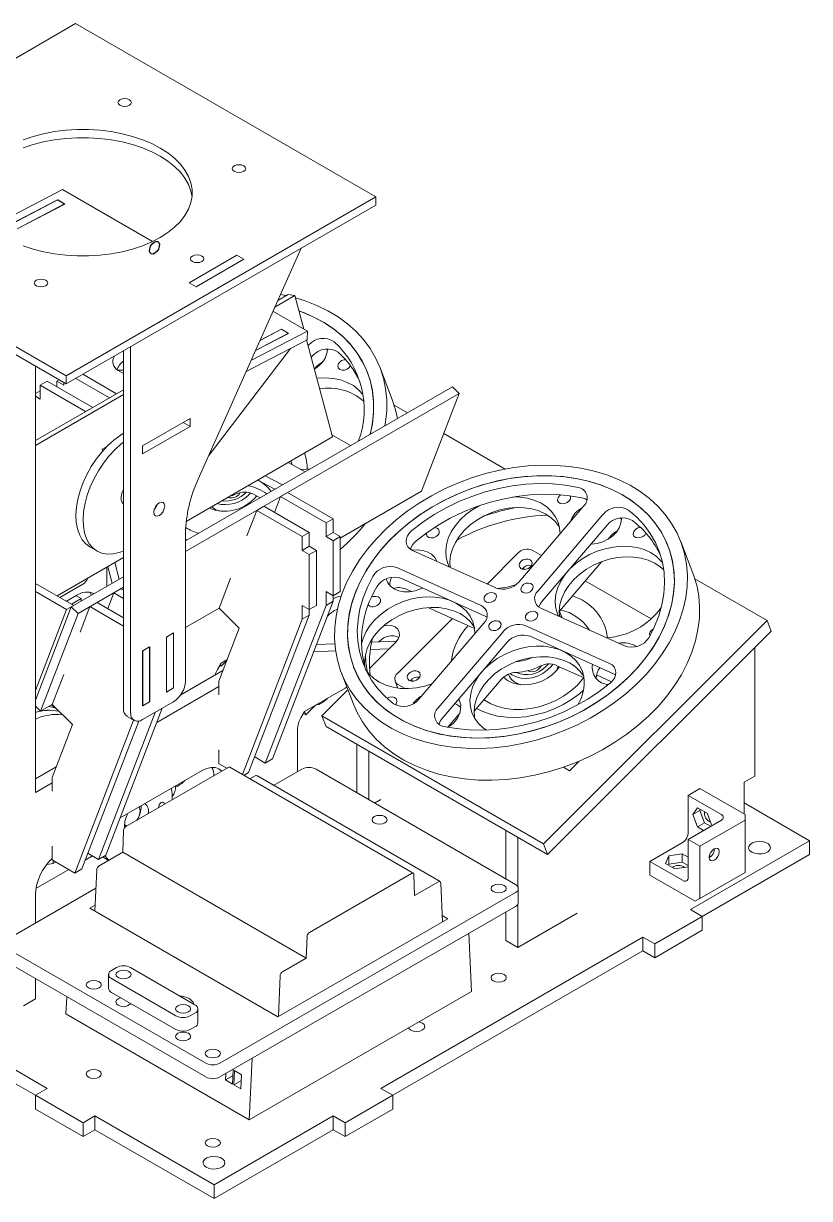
# Model space of a CAD drawing. Header units: millimetres. Extents: x -892 to 1085, y 100 to 1264.
# Drawn here: x 851.3 to 1084.7, y 874.9 to 1223.5 of the extents above; entities that cross this region are included whole.
import ezdxf

# ---------------------------------------------------------------- set-up
doc = ezdxf.new("R2010")
doc.units = ezdxf.units.MM

msp = doc.modelspace()

# ---------------------------------------------------------------- linework, layer by layer
at = {"color": 7, "linetype": 'Continuous', "lineweight": 15}
for p, q in [((866.8, 1223.52), (774.88, 1170.46)), ((955.89, 1172.09), (866.8, 1223.52)), ((841.58, 1163.17), (862.89, 1174.23)), ((889.57, 1158.82), (862.89, 1174.23)), ((863.97, 1119.02), (955.89, 1172.09)), ((955.89, 1172.09), (955.89, 1169.64)), ((774.88, 1170.46), (863.97, 1119.02)), ((774.88, 1168.01), (863.97, 1116.57)), ((861.44, 1171.19), (847.32, 1163.86)), ((861.48, 1171.17), (847.36, 1163.84)), ((849.41, 1162.65), (863.53, 1169.99)), ((849.44, 1162.63), (863.57, 1169.97)), ((863.57, 1169.97), (861.44, 1171.19)), ((863.53, 1169.99), (861.48, 1171.17)), ((863.97, 1116.57), (955.89, 1169.64)), ((900.46, 1146.62), (914.6, 1154.78)), ((900.49, 1146.6), (914.64, 1154.76)), ((933.72, 1156.84), (903.18, 1088.34)), ((914.6, 1154.78), (916.72, 1153.56)), ((914.64, 1154.76), (916.69, 1153.58)), ((916.69, 1153.58), (902.54, 1145.41)), ((902.58, 1145.39), (916.72, 1153.56)), ((900.46, 1146.62), (902.58, 1145.39)), ((902.54, 1145.41), (900.49, 1146.6)), ((925.92, 1139.34), (931.87, 1142.78)), ((926.8, 1141.31), (929.87, 1143.09)), ((927.6, 1143.11), (929.33, 1142.78)), ((929.87, 1143.09), (931.87, 1142.78)), ((931.87, 1142.78), (934.52, 1132.88)), ((935.65, 1132.22), (925.38, 1138.15)), ((935.54, 1129.71), (917.43, 1120.31)), ((935.65, 1132.22), (918.85, 1123.5)), ((920.18, 1126.48), (930.03, 1131.59)), ((920.2, 1126.53), (930, 1131.61)), ((927.95, 1132.8), (921.51, 1129.46)), ((927.91, 1132.82), (921.53, 1129.51)), ((930.03, 1131.59), (927.91, 1132.82)), ((930, 1131.61), (927.95, 1132.8)), ((935.38, 1129.63), (943.08, 1100.88)), ((935.54, 1129.71), (935.65, 1132.22)), ((881.01, 1020.26), (881.01, 1126.41)), ((883.13, 1019.03), (883.13, 1127.63)), ((930.56, 1127.13), (906.31, 1095.37)), ((936.02, 1128.17), (935.83, 1127.97)), ((937.23, 1125.03), (936.75, 1124.53)), ((854.85, 995.35), (854.85, 1121.84)), ((863.97, 1119.02), (863.97, 1116.57)), ((868.98, 1119.46), (878.96, 1113.7)), ((879.44, 1120.53), (881.01, 1119.68)), ((937.67, 1121.1), (938.44, 1121.9)), ((960.81, 1111.97), (957.18, 1121.38)), ((858.38, 1117.41), (856.26, 1116.19)), ((856.26, 1112.11), (856.26, 1116.19)), ((856.26, 1116.19), (869.77, 1108.39)), ((858.38, 1117.41), (871.89, 1109.62)), ((861.86, 1117.79), (861.21, 1117.41)), ((861.21, 1115.78), (861.21, 1117.41)), ((861.21, 1117.41), (863.33, 1116.19)), ((863.33, 1116.19), (863.33, 1116.94)), ((866.86, 1118.24), (876.84, 1112.48)), ((899.4, 1070.02), (978.65, 1115.77)), ((978.65, 1115.77), (980.64, 1113.78)), ((854.85, 1099.78), (881.01, 1114.88)), ((856.26, 1114.56), (854.85, 1113.74)), ((854.85, 1098.32), (881.01, 1113.42)), ((854.85, 1112.92), (856.26, 1112.11)), ((878.96, 1113.7), (876.84, 1112.48)), ((899.4, 1066.88), (980.64, 1113.78)), ((980.64, 1113.78), (969.5, 1084.79)), ((871.89, 1109.62), (869.77, 1108.39)), ((965.3, 1108.06), (961.38, 1110.33)), ((900.81, 1106.36), (886.67, 1098.2)), ((898.76, 1105.18), (900.81, 1103.99)), ((900.81, 1103.99), (900.81, 1106.36)), ((880.02, 1101.3), (881.01, 1101.95)), ((886.67, 1095.83), (900.81, 1103.99)), ((994.29, 1091.33), (976.06, 1101.85)), ((886.67, 1098.2), (886.67, 1095.83)), ((943.08, 1100.88), (899.61, 1075.79)), ((948.44, 1098.33), (942.9, 1101.53)), ((876.02, 1097.98), (874.66, 1097.2)), ((874.8, 1096.67), (874.66, 1097.2)), ((874.7, 1097.22), (876.02, 1097.98)), ((874.84, 1096.71), (874.7, 1097.22)), ((929.9, 1093.28), (934.96, 1090.55)), ((931.11, 1092.63), (930.72, 1093.75)), ((925.94, 1085.34), (920.89, 1088.07)), ((928.17, 1086.63), (923.11, 1089.36)), ((915.21, 1083.69), (915.68, 1084.34)), ((918.18, 1083.68), (918.72, 1084.27)), ((927.61, 1083.17), (929.73, 1084.39)), ((943.24, 1076.59), (929.73, 1084.39)), ((969.5, 1084.79), (945.36, 1070.86)), ((890.88, 1080.49), (891, 1080.84)), ((919.39, 1083.98), (921.56, 1082.81)), ((919.78, 1082.51), (920.55, 1083.35)), ((920.18, 1082.92), (920.45, 1083.41)), ((925.81, 1078.49), (927.61, 1083.17)), ((941.12, 1075.37), (927.61, 1083.17)), ((917.64, 1071.55), (920.54, 1079.08)), ((920.54, 1079.08), (922.66, 1080.31)), ((934.05, 1071.29), (920.54, 1079.08)), ((936.17, 1072.51), (922.66, 1080.31)), ((998.37, 1057.81), (1017.66, 1080.41)), ((1023.35, 1077.85), (1004.06, 1055.25)), ((941.12, 1075.37), (943.24, 1076.59)), ((941.12, 1071.29), (941.12, 1075.37)), ((943.24, 1072.51), (943.24, 1076.59)), ((1024.56, 1074.71), (1005.27, 1052.11)), ((1028.43, 1076.8), (1028.83, 1076.42)), ((899.4, 1072.2), (899.4, 1028.42)), ((899.4, 1070.5), (899.92, 1070.32)), ((934.05, 1071.29), (936.17, 1072.51)), ((934.05, 1067.21), (934.05, 1071.29)), ((936.17, 1068.43), (936.17, 1072.51)), ((941.12, 1071.29), (943.24, 1072.51)), ((943.24, 1070.06), (941.12, 1071.29)), ((945.36, 1071.29), (943.24, 1072.51)), ((943.24, 1070.06), (945.36, 1071.29)), ((945.36, 1054.96), (945.36, 1071.29)), ((1024.86, 1070.52), (1025.77, 1071.58)), ((871.01, 1068.26), (873.13, 1067.04)), ((934.05, 1067.21), (936.17, 1068.43)), ((936.17, 1065.98), (934.05, 1067.21)), ((938.29, 1067.21), (936.17, 1068.43)), ((936.17, 1065.98), (938.29, 1067.21)), ((938.29, 1050.87), (938.29, 1067.21)), ((943.24, 1053.73), (943.24, 1070.06)), ((966.77, 1067.21), (991.56, 1056.05)), ((1005.06, 1065.65), (1002.31, 1067.24)), ((1050.04, 1060.45), (1046.41, 1069.87)), ((881.01, 1065.05), (861.33, 1053.69)), ((878.44, 1063.57), (879.75, 1058.67)), ((936.17, 1049.65), (936.17, 1065.98)), ((998.19, 1066.47), (988.93, 1057.23)), ((1010.43, 1049.18), (1022.96, 1063.86)), ((876.02, 1062.17), (876.02, 1056.52)), ((876.32, 1062.34), (877.62, 1057.45)), ((987.14, 1050.86), (962.35, 1062.03)), ((1000.37, 1061.57), (1000.37, 1061.58)), ((854.85, 1057.43), (866.22, 1050.87)), ((868.94, 1057.17), (862.12, 1053.23)), ((865.51, 1050.46), (881.01, 1059.4)), ((867.51, 1048.47), (881.01, 1056.27)), ((909.36, 1050.07), (912.8, 1059)), ((988.35, 1047.73), (963.56, 1058.89)), ((1037.63, 1046.85), (1018.07, 1058.13)), ((1072.11, 1046.4), (1050.62, 1058.81)), ((854.85, 1054.98), (864.1, 1049.64)), ((864.07, 1052.11), (867.18, 1053.91)), ((868.44, 1052.89), (865.57, 1051.24)), ((866.93, 1053.76), (868.44, 1052.89)), ((868.44, 1052.15), (868.44, 1052.89)), ((871, 1054.82), (871.55, 1053.94)), ((876.31, 1049.92), (878.11, 1054.59)), ((878.11, 1054.59), (880.23, 1055.82)), ((881.01, 1052.92), (878.11, 1054.59)), ((881.01, 1055.37), (880.23, 1055.82)), ((941.12, 1054.96), (943.24, 1053.73)), ((941.12, 1050.87), (941.12, 1054.96)), ((943.24, 1053.73), (945.36, 1054.96)), ((943.24, 1052.1), (943.24, 1053.73)), ((966.48, 1054.98), (964.76, 1055.76)), ((854.85, 1022.78), (865.51, 1050.46)), ((864.1, 1049.64), (854.85, 1025.63)), ((866.22, 1050.87), (864.1, 1049.64)), ((865.51, 1050.46), (867.51, 1048.47)), ((868.14, 1042.98), (871.04, 1050.51)), ((871.04, 1050.51), (873.16, 1051.73)), ((881.01, 1044.75), (871.04, 1050.51)), ((881.01, 1047.2), (873.16, 1051.73)), ((909.36, 1050.07), (899.4, 1044.32)), ((909.36, 1050.07), (915.34, 1044.11)), ((923.1, 1004.12), (941.12, 1050.87)), ((925.22, 1005.34), (943.24, 1052.1)), ((934.05, 1050.87), (936.17, 1049.65)), ((934.05, 1046.79), (934.05, 1050.87)), ((936.17, 1049.65), (938.29, 1050.87)), ((936.17, 1048.02), (936.17, 1049.65)), ((941.12, 1050.87), (943.24, 1052.1)), ((985.23, 1044.02), (971.39, 1050.25)), ((1004.91, 1050.04), (1029.7, 1038.88)), ((856.33, 1019.46), (867.51, 1048.47)), ((916.29, 1000.71), (934.05, 1046.79)), ((918.15, 1001.26), (936.17, 1048.02)), ((934.05, 1046.79), (936.17, 1048.02)), ((941.52, 1047.64), (941.87, 1047.99)), ((978.65, 1046.98), (962.31, 1030.68)), ((988.92, 1047.41), (988.35, 1047.73)), ((1005.67, 980.12), (1072.11, 1046.4)), ((1011.21, 1047.2), (1010.57, 1048.85)), ((1073.32, 1043.26), (1072.11, 1046.4)), ((893.74, 1041.49), (895.86, 1042.71)), ((893.78, 1041.51), (895.83, 1042.69)), ((895.83, 1042.69), (895.83, 1026.36)), ((895.86, 1026.38), (895.86, 1042.71)), ((915.34, 1044.11), (909.3, 1028.42)), ((968.7, 1023.06), (987.99, 1045.65)), ((993.68, 1043.09), (974.39, 1020.5)), ((1025.28, 1033.69), (1000.49, 1044.86)), ((1073.32, 1043.26), (1006.88, 976.98)), ((893.74, 1025.16), (893.74, 1041.49)), ((893.78, 1025.18), (893.78, 1041.51)), ((938.31, 1039.32), (943.72, 1039.53)), ((954.06, 1032.2), (961.83, 1039.95)), ((954.67, 1039.96), (962.1, 1040.25)), ((956.79, 1040.04), (957.03, 1040.29)), ((994.89, 1039.95), (975.6, 1017.36)), ((1026.49, 1030.56), (1001.69, 1041.72)), ((886.67, 1037.41), (888.79, 1038.63)), ((886.67, 1021.08), (886.67, 1037.41)), ((886.7, 1037.43), (888.75, 1038.61)), ((886.7, 1021.1), (886.7, 1037.43)), ((888.75, 1038.61), (888.75, 1022.28)), ((888.79, 1022.3), (888.79, 1038.63)), ((937.46, 1037.11), (943.97, 1037.36)), ((954.29, 1037.76), (959.86, 1037.98)), ((1068.4, 1000.24), (1068.4, 1038.35)), ((908.92, 1031.84), (910, 1033.72)), ((910, 1032.9), (909.65, 1033.11)), ((910, 1032.9), (909.81, 1033.39)), ((911.72, 1034.71), (910, 1033.72)), ((910, 1032.9), (911.66, 1034.56)), ((1006.43, 1032.73), (1007.08, 1033.49)), ((1009.47, 1033.1), (1017.72, 1029.39)), ((859.86, 1021.5), (863.3, 1030.42)), ((897.98, 1024.33), (910.51, 1031.57)), ((909.3, 1028.42), (909.3, 1024.33)), ((945.64, 1031.04), (949.26, 1021.62)), ((961.63, 1028.37), (962.36, 1026.49)), ((967.14, 1028.43), (967.14, 1028.43)), ((985.07, 1019.47), (993.08, 1028.85)), ((995.26, 1030.45), (995.3, 1030.35)), ((1021.44, 1030.24), (1025.9, 1028.23)), ((1027.06, 1030.24), (1026.49, 1030.56)), ((890.91, 1016.17), (909.3, 1026.78)), ((893.74, 1025.16), (895.86, 1026.38)), ((895.83, 1026.36), (893.78, 1025.18)), ((946.77, 1026.37), (934.75, 1019.43)), ((939.91, 1018.08), (947.65, 1025.81)), ((946.77, 1026.37), (947.32, 1026.66)), ((962.36, 1026.49), (962.42, 1026.36)), ((962.44, 1027.46), (964.63, 1026.2)), ((972.56, 1027.57), (970.45, 1026.92)), ((859.86, 1021.5), (856.33, 1019.46)), ((859.86, 1021.5), (865.85, 1015.53)), ((895.86, 1022.3), (886.67, 1016.99)), ((886.67, 1021.08), (888.79, 1022.3)), ((888.75, 1022.28), (886.7, 1021.1)), ((854.85, 1020.94), (856.33, 1019.46)), ((860.45, 1020.83), (859.57, 1021.33)), ((860.67, 1020.7), (860.45, 1020.83)), ((873.6, 975.54), (890.41, 1019.15)), ((875.72, 976.77), (892.53, 1020.37)), ((882.05, 1017.97), (884.17, 1016.75)), ((933.67, 1017.55), (934.75, 1019.43)), ((934.4, 1018.82), (935.11, 1018.41)), ((935.11, 1018.41), (934.73, 1019.39)), ((935.11, 1018.41), (938.02, 1021.32)), ((939.91, 1018.08), (1005.67, 980.12)), ((941.12, 1014.94), (939.91, 1018.08)), ((977.26, 1014.76), (980.9, 1019.02)), ((865.85, 1015.53), (859.8, 999.84)), ((866.53, 971.46), (884.01, 1016.83)), ((868.65, 972.68), (885.56, 1016.56)), ((1006.88, 976.98), (941.12, 1014.94)), ((932.63, 1001.53), (932.63, 1014.07)), ((909.3, 1008), (909.3, 1003.92)), ((950.31, 995.26), (950.31, 1009.63)), ((953.84, 993.22), (953.84, 1007.59)), ((919.95, 1005.93), (923.1, 1004.12)), ((923.1, 1004.12), (925.22, 1005.34)), ((1016.16, 1004.62), (1013.37, 1001.83)), ((854.85, 999.43), (861.01, 1002.99)), ((904.35, 1001.88), (879.98, 987.81)), ((881.74, 985.3), (912.06, 1002.81)), ((909.3, 1003.92), (911.64, 1002.57)), ((967.01, 971.42), (912.56, 1002.86)), ((916.74, 1000.44), (918.15, 1001.26)), ((933.92, 1002.28), (925.58, 997.47)), ((997.33, 968.12), (938.16, 1002.28)), ((1013.37, 1001.83), (1011.58, 1002.86)), ((854.85, 995.35), (859.8, 998.21)), ((859.8, 999.84), (859.8, 995.76)), ((918.51, 999.42), (920.06, 1000.32)), ((975, 968.94), (920.56, 1000.37)), ((1065.21, 998.41), (1068.4, 1000.24)), ((1065.21, 998.41), (1065.21, 989.02)), ((1048.6, 994.53), (1052.13, 996.57)), ((1058.5, 988.81), (1048.6, 994.53)), ((1048.6, 994.53), (1048.6, 983.1)), ((1052.13, 996.57), (1065.57, 988.81)), ((957.38, 993.3), (955.54, 992.24)), ((1049.98, 988.83), (1051.41, 990.86)), ((1052.1, 990.05), (1049.98, 988.83)), ((1051.41, 990.86), (1054.27, 989.21)), ((1052.1, 990.05), (1052.31, 990.35)), ((1053.53, 986.37), (1052.1, 990.05)), ((1084.66, 981.06), (1065.21, 992.28)), ((1048.6, 981.47), (1058.5, 987.18)), ((1051.41, 985.15), (1049.98, 988.83)), ((1065.57, 987.18), (1052.13, 979.43)), ((1054.27, 989.21), (1055.69, 985.56)), ((1065.57, 988.81), (1065.57, 987.18)), ((1065.57, 987.18), (1065.57, 971.67)), ((880.81, 977.66), (881.03, 984.11)), ((881.32, 985.77), (881.69, 985.55)), ((881.38, 984.99), (881.34, 985.32)), ((998.04, 982.08), (994.5, 984.12)), ((994.5, 969.75), (994.5, 984.12)), ((1053.53, 986.37), (1051.41, 985.15)), ((1053.19, 984.12), (1051.41, 985.15)), ((1055.31, 985.34), (1053.53, 986.37)), ((998.04, 982.08), (998.04, 967.47)), ((1006.88, 976.98), (1005.67, 980.12)), ((1037.28, 974.93), (1047.18, 980.65)), ((1048.6, 981.47), (1048.6, 970.03)), ((1052.13, 979.43), (1048.6, 981.47)), ((1049.3, 960.64), (1084.66, 981.06)), ((1084.66, 981.06), (1084.66, 976.97)), ((859.8, 979.43), (859.8, 975.35)), ((869.67, 975.32), (871.83, 976.57)), ((870.45, 977.36), (873.6, 975.54)), ((873.6, 975.54), (875.72, 976.77)), ((873.75, 973.58), (880.81, 977.66)), ((875.23, 976), (874.84, 976.25)), ((880.81, 977.66), (935.26, 946.23)), ((1041.86, 974.33), (1042.91, 976.58)), ((1042.91, 976.58), (1046.81, 977.19)), ((1042.91, 974.13), (1042.91, 976.58)), ((1046.81, 977.19), (1048.6, 976.16)), ((1046.81, 974.74), (1046.81, 977.19)), ((1052.13, 979.43), (1052.13, 963.91)), ((1052.84, 958.6), (1084.66, 976.97)), ((1055.35, 976.36), (1054.94, 976.59)), ((860.11, 974.3), (858.22, 974.04)), ((859.8, 975.35), (866.53, 971.46)), ((860.11, 975.17), (860.11, 974.3)), ((860.11, 974.3), (860.86, 974.73)), ((866.53, 971.46), (868.65, 972.68)), ((875.23, 976), (876.58, 975.22)), ((1037.28, 974.93), (1037.28, 970.85)), ((1047.18, 969.22), (1037.28, 974.93)), ((1044.72, 972.68), (1041.86, 974.33)), ((1042.76, 973.81), (1042.91, 974.13)), ((1042.91, 974.13), (1046.81, 974.74)), ((1048.6, 973.28), (1044.72, 972.68)), ((1046.81, 974.74), (1048.6, 973.71)), ((1054.96, 976.08), (1054.89, 976.04)), ((854.99, 966.85), (864.75, 972.49)), ((872.53, 960.16), (873.04, 972.4)), ((936.19, 953.87), (966.51, 971.38)), ((967.22, 971), (967.44, 964.81)), ((1050.72, 963.09), (1037.28, 970.85)), ((1050.72, 963.09), (1064.15, 970.85)), ((1065.57, 971.67), (1052.13, 963.91)), ((1064.15, 970.85), (1065.57, 971.67)), ((872.82, 967), (846.24, 951.66)), ((909.65, 915.05), (997.33, 965.67)), ((967.44, 964.81), (974.5, 968.89)), ((975.21, 968.52), (975.71, 957.01)), ((998.21, 962.81), (998.21, 966.89)), ((854.85, 956.63), (854.85, 965.14)), ((998.04, 962.23), (998.04, 949.42)), ((1052.13, 963.91), (1050.72, 963.09)), ((872.61, 961.99), (870.99, 961.05)), ((870.99, 961.05), (926.85, 928.8)), ((909.65, 910.97), (997.33, 961.59)), ((977.26, 957.91), (975.63, 958.85)), ((994.5, 951.46), (994.5, 959.95)), ((998.04, 949.42), (1015.72, 959.62)), ((1049.3, 960.64), (1052.84, 958.6)), ((926.85, 928.8), (977.26, 957.91)), ((1052.84, 958.6), (1038.7, 950.44)), ((1052.84, 954.52), (1052.84, 958.6)), ((780.6, 952.48), (858.38, 907.58)), ((935.26, 946.23), (935.48, 952.68)), ((957.38, 907.58), (1035.16, 952.48)), ((983.49, 953.6), (984.34, 936.35)), ((1038.7, 950.44), (1035.16, 952.48)), ((1035.16, 948.4), (1035.16, 952.48)), ((1052.84, 954.52), (1038.7, 946.36)), ((780.6, 948.4), (854.85, 905.54)), ((846.24, 949.21), (905.41, 915.05)), ((960.92, 905.54), (1035.16, 948.4)), ((998.04, 949.42), (994.5, 951.46)), ((1038.7, 946.36), (1035.16, 948.4)), ((1038.7, 946.36), (1038.7, 950.44)), ((846.24, 945.13), (905.41, 910.97)), ((928.19, 942.15), (935.26, 946.23)), ((876.6, 941.38), (876.6, 937.3)), ((878.89, 943.42), (877.48, 942.61)), ((902.23, 932.4), (883.13, 943.42)), ((854.85, 934.11), (854.85, 940.16)), ((877.48, 940.16), (896.57, 929.14)), ((926.99, 928.88), (927.49, 940.97)), ((863.91, 929.69), (864.15, 934.79)), ((877.48, 936.08), (896.57, 925.05)), ((984.34, 936.35), (918.36, 898.26)), ((851.31, 932.07), (854.85, 934.11)), ((903.1, 927.1), (903.1, 931.18)), ((863.91, 929.69), (918.36, 898.26)), ((900.81, 929.14), (902.23, 929.95)), ((900.81, 925.05), (902.23, 925.87)), ((918.36, 898.26), (919.2, 916.48)), ((911.29, 910.1), (911.37, 911.96)), ((913.52, 911.39), (911.29, 910.1)), ((913.41, 908.87), (911.29, 910.1)), ((913.6, 913.07), (913.41, 908.87)), ((913.44, 913.16), (913.6, 913.07)), ((913.76, 908.67), (913.95, 912.86)), ((916, 909.96), (913.76, 908.67)), ((913.95, 912.86), (916.08, 911.64)), ((916.08, 911.64), (915.88, 907.45)), ((854.85, 905.54), (858.38, 907.58)), ((915.88, 907.45), (913.76, 908.67)), ((957.38, 907.58), (960.92, 905.54)), ((868.99, 897.37), (854.85, 905.54)), ((854.85, 901.45), (854.85, 905.54)), ((960.92, 905.54), (946.77, 897.37)), ((960.92, 901.45), (960.92, 905.54)), ((868.99, 893.29), (854.85, 901.45)), ((872.53, 899.41), (868.99, 897.37)), ((872.53, 899.41), (907.88, 879)), ((872.53, 895.33), (872.53, 899.41)), ((907.88, 879), (943.24, 899.41)), ((946.77, 897.37), (943.24, 899.41)), ((943.24, 895.33), (943.24, 899.41)), ((960.92, 901.45), (946.77, 893.29)), ((868.99, 893.29), (868.99, 897.37)), ((946.77, 893.29), (946.77, 897.37)), ((872.53, 895.33), (868.99, 893.29)), ((872.53, 895.33), (907.88, 874.92)), ((907.88, 874.92), (943.24, 895.33)), ((946.77, 893.29), (943.24, 895.33)), ((907.88, 879), (907.88, 874.92))]:
    msp.add_line(p, q, dxfattribs=at)
at = {"color": 7, "linetype": 'Continuous', "lineweight": 15, "flags": 128}
for points in [[(882.76, 1199.26), (883.19, 1199.64), (883.34, 1200.08), (883.19, 1200.52), (882.76, 1200.9), (882.11, 1201.15), (881.34, 1201.23), (880.58, 1201.15), (879.93, 1200.9), (879.5, 1200.52), (879.34, 1200.08), (879.5, 1199.64), (879.93, 1199.26), (880.58, 1199.01), (881.34, 1198.92), (882.11, 1199.01), (882.76, 1199.26)], [(891.9, 1160.05), (894.18, 1161.51), (896.18, 1163.09), (897.88, 1164.8), (899.26, 1166.59), (900.31, 1168.46), (901.02, 1170.38), (901.38, 1172.33), (901.38, 1174.3), (901.02, 1176.25), (900.31, 1178.17), (899.26, 1180.04), (897.88, 1181.83), (896.18, 1183.53), (894.18, 1185.12), (891.9, 1186.58), (889.37, 1187.89), (886.62, 1189.05), (883.68, 1190.03), (880.57, 1190.83), (877.33, 1191.44), (874, 1191.84), (870.62, 1192.05), (867.22, 1192.05), (863.84, 1191.84), (860.51, 1191.44), (857.27, 1190.83), (854.17, 1190.03), (851.22, 1189.05)], [(901.35, 1172.09), (901.02, 1173.8), (900.31, 1175.72), (899.26, 1177.59), (897.88, 1179.38), (896.18, 1181.08), (894.18, 1182.67), (891.9, 1184.13), (889.37, 1185.44), (886.62, 1186.6), (883.68, 1187.58), (880.57, 1188.38), (877.33, 1188.99), (874, 1189.39), (870.62, 1189.6), (867.22, 1189.6), (863.84, 1189.39), (860.51, 1188.99), (857.27, 1188.38), (854.17, 1187.58), (851.22, 1186.6)], [(916.7, 1179.67), (917.13, 1180.04), (917.29, 1180.49), (917.13, 1180.93), (916.7, 1181.3), (916.05, 1181.55), (915.29, 1181.64), (914.52, 1181.55), (913.87, 1181.3), (913.44, 1180.93), (913.29, 1180.49), (913.44, 1180.04), (913.87, 1179.67), (914.52, 1179.42), (915.29, 1179.33), (916.05, 1179.42), (916.7, 1179.67)], [(851.22, 1157.58), (854.17, 1156.6), (857.27, 1155.8), (860.51, 1155.19), (863.84, 1154.78), (867.22, 1154.58), (870.62, 1154.58), (874, 1154.78), (877.33, 1155.19), (880.57, 1155.8), (883.68, 1156.6), (886.62, 1157.58), (889.37, 1158.73), (891.9, 1160.05)], [(904.28, 1152.9), (904.71, 1153.28), (904.86, 1153.72), (904.71, 1154.16), (904.28, 1154.54), (903.63, 1154.79), (902.86, 1154.87), (902.1, 1154.79), (901.45, 1154.54), (901.01, 1154.16), (900.86, 1153.72), (901.01, 1153.28), (901.45, 1152.9), (902.1, 1152.65), (902.86, 1152.57), (903.63, 1152.65), (904.28, 1152.9)], [(857.91, 1145.73), (858.35, 1146.11), (858.5, 1146.55), (858.35, 1146.99), (857.91, 1147.36), (857.26, 1147.61), (856.5, 1147.7), (855.73, 1147.61), (855.08, 1147.36), (854.65, 1146.99), (854.5, 1146.55), (854.65, 1146.11), (855.08, 1145.73), (855.73, 1145.48), (856.5, 1145.39), (857.26, 1145.48), (857.91, 1145.73)], [(932.04, 1142.12), (934.95, 1141.23), (938.42, 1139.9), (941.67, 1138.32), (944.71, 1136.5), (947.49, 1134.46), (950.02, 1132.21), (952.26, 1129.76), (954.21, 1127.13), (955.85, 1124.34), (957.17, 1121.4), (958.16, 1118.34), (958.83, 1115.17), (959.15, 1111.92), (959.13, 1108.6), (958.78, 1105.24), (958.6, 1104.2)], [(933.08, 1138.25), (934.3, 1137.81), (937.55, 1136.41), (940.58, 1134.78), (943.37, 1132.91), (945.91, 1130.82), (948.17, 1128.54), (950.15, 1126.06), (951.82, 1123.42), (953.17, 1120.63), (954.2, 1117.71), (954.89, 1114.67), (955.25, 1111.55), (955.27, 1108.36), (954.95, 1105.12), (954.29, 1101.86), (954.24, 1101.68)], [(954.24, 1101.68), (954.88, 1104.72), (955.25, 1107.96), (955.27, 1111.15), (954.96, 1114.29), (954.3, 1117.33), (953.32, 1120.27), (952, 1123.08), (950.37, 1125.74), (948.44, 1128.24), (946.21, 1130.55), (943.7, 1132.66), (940.94, 1134.56), (937.94, 1136.22), (934.72, 1137.65), (933.08, 1138.25)], [(938.44, 1121.9), (939.24, 1122.6), (940.05, 1123.09)], [(879.31, 1120.61), (879.44, 1120.63), (881.01, 1120.69)], [(948.37, 1122.01), (947.99, 1121.44), (947.39, 1120.98), (946.65, 1120.72), (945.9, 1120.68), (945.25, 1120.87), (944.79, 1121.28), (944.61, 1121.82)], [(938.41, 1118.33), (938.52, 1118.34), (940.91, 1118.43), (943.23, 1118.24), (945.41, 1117.78), (947.43, 1117.05), (949.24, 1116.08), (950.8, 1114.87), (952.08, 1113.46)], [(960.81, 1111.97), (961.79, 1108.93), (962.35, 1106.36)], [(871.01, 1068.26), (869.79, 1069.16), (868.74, 1070.38), (867.91, 1071.88), (867.31, 1073.62), (866.96, 1075.59), (866.87, 1077.73), (867.04, 1080.01), (867.45, 1082.4), (868.12, 1084.84), (869.01, 1087.3), (870.13, 1089.72), (871.44, 1092.07), (872.92, 1094.3), (874.55, 1096.38), (876.3, 1098.26), (878.13, 1099.91), (880.02, 1101.3)], [(881.01, 1066.99), (879.73, 1066.54), (877.92, 1066.17), (876.2, 1066.12), (874.61, 1066.4), (873.17, 1067.01), (871.91, 1067.94), (870.86, 1069.16), (870.03, 1070.66), (869.43, 1072.4), (869.09, 1074.36), (868.99, 1076.5), (869.16, 1078.79), (869.58, 1081.17), (870.24, 1083.61), (871.13, 1086.07), (872.25, 1088.5), (873.56, 1090.85), (875.04, 1093.08), (876.67, 1095.15), (878.42, 1097.03), (880.25, 1098.68), (881.01, 1099.28)], [(936.38, 1091.37), (935.6, 1091.28), (933.76, 1091.19)], [(1028.2, 1088.14), (1031.42, 1086.52), (1034.42, 1084.67), (1037.16, 1082.59), (1039.64, 1080.31), (1041.84, 1077.83), (1043.73, 1075.17), (1045.32, 1072.35), (1046.59, 1069.4), (1047.53, 1066.32), (1048.14, 1063.13), (1048.41, 1059.87), (1048.34, 1056.54), (1047.93, 1053.17), (1047.18, 1049.79), (1046.1, 1046.41), (1044.7, 1043.05), (1042.98, 1039.75), (1040.96, 1036.51), (1038.64, 1033.37), (1036.05, 1030.33), (1033.2, 1027.43), (1030.11, 1024.67), (1026.8, 1022.08), (1023.28, 1019.68), (1019.59, 1017.47), (1015.75, 1015.48), (1011.78, 1013.72), (1007.71, 1012.19), (1003.56, 1010.92), (999.37, 1009.89), (995.15, 1009.14), (990.93, 1008.65), (986.75, 1008.43), (982.63, 1008.48), (978.6, 1008.81), (974.68, 1009.4), (970.9, 1010.26), (967.28, 1011.39), (963.85, 1012.76), (960.63, 1014.38), (957.63, 1016.24), (954.89, 1018.31), (952.41, 1020.6), (950.22, 1023.08), (948.32, 1025.73), (946.73, 1028.55), (945.46, 1031.51), (944.52, 1034.59), (943.91, 1037.77), (943.64, 1041.04), (943.71, 1044.36), (944.12, 1047.73), (944.87, 1051.12), (945.95, 1054.5), (947.35, 1057.85), (949.07, 1061.16), (951.09, 1064.39), (953.41, 1067.54), (956, 1070.57), (958.85, 1073.48), (961.94, 1076.23), (965.25, 1078.82), (968.77, 1081.23), (972.46, 1083.43), (976.3, 1085.42), (980.27, 1087.18), (984.34, 1088.71), (988.49, 1089.99), (992.68, 1091.01), (996.9, 1091.77), (1001.12, 1092.26), (1005.3, 1092.48), (1009.42, 1092.42), (1013.45, 1092.1), (1017.37, 1091.5), (1021.15, 1090.64), (1024.77, 1089.52), (1028.2, 1088.14)], [(1002.04, 1013.59), (1006.04, 1014.76), (1009.98, 1016.18), (1013.82, 1017.85), (1017.53, 1019.74), (1021.1, 1021.85), (1024.48, 1024.16), (1027.67, 1026.65), (1030.64, 1029.32), (1033.36, 1032.12), (1035.82, 1035.06), (1038.01, 1038.11), (1039.89, 1041.24), (1041.47, 1044.44), (1042.73, 1047.68), (1043.67, 1050.93), (1044.27, 1054.19), (1044.53, 1057.42), (1044.45, 1060.6), (1044.03, 1063.71), (1043.28, 1066.72), (1042.19, 1069.62), (1040.78, 1072.39), (1039.05, 1075), (1037.03, 1077.45), (1034.71, 1079.7), (1032.13, 1081.74), (1029.29, 1083.57), (1026.22, 1085.17), (1022.93, 1086.52), (1019.46, 1087.62), (1015.82, 1088.45), (1012.05, 1089.02), (1008.16, 1089.33), (1004.19, 1089.35), (1000.16, 1089.11), (996.1, 1088.59), (992.04, 1087.81), (988, 1086.76), (984.03, 1085.46), (980.14, 1083.92), (976.36, 1082.14), (972.71, 1080.13), (969.24, 1077.92), (965.95, 1075.52), (962.87, 1072.94), (960.02, 1070.2), (957.42, 1067.32), (955.1, 1064.33), (953.06, 1061.24), (951.33, 1058.07), (949.91, 1054.85), (948.81, 1051.6), (948.04, 1048.34), (947.61, 1045.09), (947.52, 1041.89), (947.77, 1038.74), (948.36, 1035.68), (949.28, 1032.71), (950.53, 1029.88), (952.1, 1027.18), (953.97, 1024.65), (956.15, 1022.31), (958.6, 1020.16), (961.31, 1018.22), (964.27, 1016.5), (967.45, 1015.03), (970.83, 1013.8), (974.39, 1012.84), (978.1, 1012.13), (981.94, 1011.69), (985.87, 1011.53), (989.87, 1011.64), (993.92, 1012.02), (997.99, 1012.67), (1002.04, 1013.59)], [(1025.82, 1085.35), (1028.92, 1083.78), (1031.79, 1081.99), (1034.4, 1079.97), (1036.75, 1077.74), (1038.82, 1075.32), (1040.58, 1072.73), (1042.03, 1069.98), (1043.16, 1067.09), (1043.95, 1064.09), (1044.42, 1060.99), (1044.54, 1057.82), (1044.32, 1054.59), (1043.76, 1051.34), (1042.87, 1048.08), (1041.65, 1044.84), (1040.11, 1041.64), (1038.26, 1038.49), (1036.11, 1035.44), (1033.68, 1032.48), (1030.99, 1029.66), (1028.06, 1026.98), (1024.89, 1024.46), (1021.53, 1022.13), (1017.99, 1019.99), (1014.29, 1018.07), (1010.47, 1016.38), (1006.54, 1014.92), (1002.54, 1013.72), (998.49, 1012.77), (994.43, 1012.09), (990.38, 1011.67), (986.37, 1011.53), (982.42, 1011.66), (978.57, 1012.06), (974.85, 1012.73), (971.27, 1013.67), (967.86, 1014.86), (964.66, 1016.31), (961.67, 1017.99), (958.92, 1019.9), (956.44, 1022.03), (954.23, 1024.35), (952.31, 1026.86), (950.71, 1029.53), (949.42, 1032.35), (948.45, 1035.3), (947.82, 1038.35), (947.53, 1041.49), (947.58, 1044.69), (947.97, 1047.93), (948.69, 1051.19), (949.75, 1054.45), (951.13, 1057.67), (952.83, 1060.85), (954.83, 1063.95), (957.12, 1066.96), (959.68, 1069.85), (962.5, 1072.6), (965.55, 1075.2), (968.81, 1077.63), (972.27, 1079.87), (975.89, 1081.9), (979.66, 1083.71), (983.54, 1085.28), (987.5, 1086.61), (991.53, 1087.69), (995.59, 1088.51), (999.65, 1089.06), (1003.68, 1089.34), (1007.67, 1089.34), (1011.57, 1089.08), (1015.36, 1088.54), (1019.01, 1087.74), (1022.51, 1086.67), (1025.82, 1085.35)], [(881.01, 1085.29), (880.98, 1085.23), (880.54, 1084.15), (880.32, 1083.08), (880.36, 1082.13), (880.64, 1081.38), (881.01, 1080.97)], [(1015.95, 1085.9), (1012.24, 1086.57), (1008.4, 1086.94), (1004.47, 1087.03), (1000.46, 1086.84), (996.43, 1086.36), (992.39, 1085.59), (988.37, 1084.55), (984.42, 1083.24), (980.56, 1081.68), (976.82, 1079.87), (973.24, 1077.82), (969.83, 1075.56), (966.62, 1073.11)], [(889.99, 1078.52), (890.12, 1079.31), (890.47, 1080.12), (891, 1080.83), (891.62, 1081.34), (892.24, 1081.55), (892.77, 1081.45), (893.12, 1081.04), (893.25, 1080.4), (893.12, 1079.61), (892.77, 1078.79), (892.24, 1078.08), (891.62, 1077.58), (891, 1077.36), (890.47, 1077.47), (890.12, 1077.87), (889.99, 1078.52)], [(1017.16, 1082.76), (1013.45, 1083.43), (1009.61, 1083.81), (1005.68, 1083.9), (1001.67, 1083.7), (997.64, 1083.22), (993.6, 1082.45), (989.58, 1081.41), (985.63, 1080.1), (981.77, 1078.54), (978.03, 1076.73), (974.44, 1074.68), (971.04, 1072.43), (967.83, 1069.97)], [(996.62, 1083.05), (998.71, 1082.99), (1000.97, 1082.65), (1003.07, 1082.05), (1004.98, 1081.19), (1006.67, 1080.09), (1008.08, 1078.77), (1009.2, 1077.26), (1010.01, 1075.59), (1010.48, 1073.8), (1010.61, 1072.15)], [(1013.6, 1083.41), (1013.72, 1083.05), (1013.66, 1082.45), (1013.32, 1081.86), (1012.75, 1081.38), (1012.03, 1081.08), (1011.28, 1081), (1010.6, 1081.16), (1010.11, 1081.53), (1009.87, 1082.05)], [(1018.59, 1082.16), (1018.07, 1082.46), (1017.16, 1082.76)], [(890.11, 1079.3), (890.45, 1079.7), (890.88, 1080.49)], [(976.78, 1065.06), (976.65, 1066.94), (976.87, 1068.88), (977.43, 1070.82), (978.32, 1072.73), (979.52, 1074.58), (981, 1076.32), (982.75, 1077.93), (984.71, 1079.35), (986.62, 1080.46)], [(977.95, 1062.18), (977.86, 1063.81), (978.08, 1065.74), (978.64, 1067.68), (979.53, 1069.59), (980.73, 1071.44), (982.21, 1073.18), (983.96, 1074.79), (985.92, 1076.22), (988.07, 1077.44), (990.36, 1078.44), (992.73, 1079.2), (995.15, 1079.69), (997.57, 1079.91), (999.92, 1079.85), (1002.18, 1079.51), (1004.28, 1078.91), (1006.19, 1078.05), (1007.87, 1076.95), (1009.29, 1075.63), (1010.41, 1074.12), (1010.42, 1074.1)], [(1037.05, 1041.4), (1038.65, 1044.58), (1039.92, 1047.8), (1040.84, 1051.04), (1041.41, 1054.28), (1041.63, 1057.49), (1041.48, 1060.64), (1040.98, 1063.71), (1040.13, 1066.68), (1038.93, 1069.52), (1037.39, 1072.21), (1035.53, 1074.73), (1033.35, 1077.06), (1030.89, 1079.18)], [(973.36, 1074), (974.02, 1073.84), (974.52, 1073.47), (974.76, 1072.95), (974.7, 1072.34), (974.36, 1071.76), (973.79, 1071.28), (973.07, 1070.97)], [(1028.82, 1076.85), (1028.83, 1076.58), (1028.67, 1075.24), (1028.16, 1073.9), (1027.32, 1072.62), (1026.19, 1071.47), (1024.81, 1070.49), (1023.26, 1069.73), (1021.61, 1069.23), (1019.93, 1069.01), (1019.69, 1069.01)], [(966.77, 1067.21), (966, 1067.68), (965.41, 1068.29), (965.04, 1069.03), (964.9, 1069.84), (965, 1070.7), (965.33, 1071.56), (965.88, 1072.38), (966.62, 1073.11)], [(973.07, 1070.97), (972.32, 1070.89), (971.64, 1071.05), (971.15, 1071.42), (970.91, 1071.95), (970.91, 1072.34)], [(1036.09, 1072.34), (1035.75, 1071.76), (1035.18, 1071.28), (1034.46, 1070.98), (1033.71, 1070.9), (1033.03, 1071.06), (1032.53, 1071.43), (1032.29, 1071.95)], [(966.74, 1067.23), (968.15, 1067.33), (969.75, 1067.19), (971.2, 1066.76), (972.44, 1066.07), (973.4, 1065.14), (974.05, 1064.03), (974.07, 1063.98)], [(1010.16, 1047.68), (1009.74, 1048.64), (1009.27, 1050.43), (1009.14, 1052.32), (1009.36, 1054.25), (1009.92, 1056.19), (1010.81, 1058.1), (1012.01, 1059.95), (1013.5, 1061.69), (1015.24, 1063.3), (1017.21, 1064.73), (1019.35, 1065.95), (1021.64, 1066.95), (1024.02, 1067.71)], [(1024.02, 1067.71), (1026.44, 1068.2), (1028.85, 1068.42), (1031.21, 1068.36), (1033.46, 1068.02), (1035.56, 1067.42), (1037.48, 1066.56), (1039.16, 1065.46), (1040.57, 1064.14), (1041, 1063.63)], [(977.67, 1062.3), (977.25, 1063.27), (976.78, 1065.06)], [(1001.81, 1062.29), (1001.2, 1061.84), (1000.46, 1061.59), (999.71, 1061.57), (999.07, 1061.78), (998.63, 1062.19), (998.46, 1062.75), (998.59, 1063.35), (998.99, 1063.92), (999.6, 1064.37), (1000.34, 1064.62), (1001.09, 1064.64), (1001.73, 1064.43), (1002.17, 1064.02), (1002.34, 1063.47), (1002.22, 1062.86), (1001.81, 1062.29)], [(1010.44, 1047.55), (1010.35, 1049.18), (1010.57, 1051.11), (1011.13, 1053.05), (1012.02, 1054.97), (1013.22, 1056.81), (1014.7, 1058.56), (1016.45, 1060.16), (1018.42, 1061.59), (1020.56, 1062.82), (1022.85, 1063.82), (1025.23, 1064.57)], [(1025.23, 1064.57), (1027.64, 1065.06), (1030.06, 1065.28), (1032.41, 1065.22), (1034.67, 1064.88), (1036.77, 1064.28), (1038.69, 1063.42), (1040.37, 1062.32), (1041.39, 1061.41)], [(1050.04, 1060.45), (1050.22, 1059.98), (1051.16, 1056.9), (1051.77, 1053.72), (1052.04, 1050.45), (1051.96, 1047.12), (1051.55, 1043.76), (1050.81, 1040.37), (1049.73, 1036.99), (1048.33, 1033.64), (1046.61, 1030.33), (1044.58, 1027.1), (1042.27, 1023.95), (1039.68, 1020.91), (1036.83, 1018.01), (1033.74, 1015.25), (1030.42, 1012.67), (1026.91, 1010.26), (1023.22, 1008.06), (1019.38, 1006.07), (1015.41, 1004.3), (1011.34, 1002.78), (1007.19, 1001.5), (1002.99, 1000.48), (998.77, 999.72), (994.56, 999.23), (990.38, 999.01), (986.26, 999.07), (982.23, 999.39), (978.31, 999.99), (974.53, 1000.85), (970.91, 1001.97), (967.48, 1003.35), (964.25, 1004.97), (961.26, 1006.82), (958.52, 1008.9), (956.04, 1011.18), (953.84, 1013.66), (951.94, 1016.32), (950.36, 1019.13), (949.26, 1021.62)], [(1000.37, 1061.58), (999.64, 1061.81), (999.53, 1061.83)], [(955, 1059.5), (953.4, 1056.32), (952.13, 1053.1), (951.21, 1049.86), (950.64, 1046.62), (950.42, 1043.41), (950.57, 1040.26), (951.07, 1037.19), (951.92, 1034.22), (953.12, 1031.38), (954.66, 1028.69), (956.52, 1026.17), (958.7, 1023.84), (961.16, 1021.72)], [(967.56, 1055.21), (965.88, 1054.91), (964.24, 1054.91), (962.71, 1055.2), (961.35, 1055.76), (960.25, 1056.58), (959.44, 1057.6), (958.97, 1058.74)], [(1001.02, 1054.63), (1001.7, 1054.92), (1002.25, 1055.38), (1002.57, 1055.94), (1002.62, 1056.51), (1002.39, 1057.01), (1001.92, 1057.36), (1001.28, 1057.51), (1000.56, 1057.44), (999.88, 1057.15), (999.34, 1056.69), (999.01, 1056.13), (998.96, 1055.56), (999.19, 1055.06), (999.66, 1054.71), (1000.3, 1054.56), (1001.02, 1054.63)], [(945.63, 1053.61), (944.64, 1053.4), (943.24, 1052.89)], [(951.63, 1039.48), (952.15, 1041.21), (953.04, 1043.12), (954.24, 1044.97), (955.73, 1046.71), (957.47, 1048.31), (959.44, 1049.74), (961.58, 1050.97), (963.87, 1051.97), (966.25, 1052.72), (968.66, 1053.22), (971.08, 1053.43), (973.44, 1053.37), (975.69, 1053.04), (977.79, 1052.44), (979.71, 1051.57), (981.39, 1050.47), (982.8, 1049.16), (983.92, 1047.65), (984.73, 1045.98), (985.2, 1044.19), (985.33, 1042.53)], [(954.67, 1053.31), (955.14, 1053.48), (955.9, 1053.56), (956.58, 1053.4), (957.07, 1053.03), (957.31, 1052.51), (957.26, 1051.9), (956.92, 1051.32), (956.34, 1050.84), (955.62, 1050.53), (955.62, 1050.53)], [(969.82, 1056.07), (969.2, 1055.77), (967.56, 1055.21)], [(990.13, 1051.81), (990.81, 1052.1), (991.35, 1052.55), (991.68, 1053.11), (991.73, 1053.68), (991.5, 1054.18), (991.03, 1054.54), (990.39, 1054.69), (989.67, 1054.61), (988.99, 1054.32), (988.44, 1053.87), (988.12, 1053.31), (988.07, 1052.74), (988.3, 1052.24), (988.77, 1051.88), (989.41, 1051.73), (990.13, 1051.81)], [(952.69, 1032.46), (952.58, 1034.19), (952.8, 1036.13), (953.36, 1038.07), (954.25, 1039.98), (955.45, 1041.83), (956.93, 1043.57), (958.68, 1045.18), (960.65, 1046.61), (962.79, 1047.83), (965.08, 1048.83), (967.45, 1049.59), (969.87, 1050.08), (972.29, 1050.3), (974.64, 1050.24), (976.9, 1049.9), (979, 1049.3), (980.91, 1048.44), (982.6, 1047.34), (984.01, 1046.02), (985.13, 1044.51), (985.13, 1044.51)], [(991.49, 1043.47), (992.17, 1043.76), (992.71, 1044.21), (993.04, 1044.77), (993.09, 1045.34), (992.86, 1045.84), (992.39, 1046.19), (991.75, 1046.34), (991.03, 1046.27), (990.35, 1045.98), (989.8, 1045.52), (989.48, 1044.97), (989.43, 1044.39), (989.66, 1043.89), (990.13, 1043.54), (990.77, 1043.39), (991.49, 1043.47)], [(1002.38, 1046.29), (1003.06, 1046.58), (1003.61, 1047.04), (1003.93, 1047.6), (1003.98, 1048.17), (1003.75, 1048.67), (1003.28, 1049.02), (1002.64, 1049.17), (1001.92, 1049.09), (1001.24, 1048.81), (1000.7, 1048.35), (1000.37, 1047.79), (1000.32, 1047.22), (1000.55, 1046.72), (1001.02, 1046.37), (1001.66, 1046.22), (1002.38, 1046.29)], [(961.83, 1039.95), (962.56, 1040.91), (962.92, 1041.94), (962.88, 1042.95), (962.44, 1043.83), (961.65, 1044.51), (960.59, 1044.9), (959.35, 1044.99), (958.23, 1044.8)], [(953.47, 1031), (952.98, 1033.99), (952.84, 1036.34)], [(988.72, 1013.89), (987.8, 1014.54), (986.39, 1015.86), (985.27, 1017.36), (984.46, 1019.03), (983.99, 1020.82), (983.86, 1022.7), (984.08, 1024.64), (984.64, 1026.58), (985.53, 1028.49), (986.73, 1030.34), (988.22, 1032.08), (989.96, 1033.69), (991.93, 1035.12), (994.08, 1036.34), (996.36, 1037.34), (998.74, 1038.1), (1001.16, 1038.59), (1003.57, 1038.81), (1005.93, 1038.75), (1008.18, 1038.41), (1010.29, 1037.81), (1012.2, 1036.95), (1013.88, 1035.85), (1015.29, 1034.53), (1016.42, 1033.02), (1017.22, 1031.36), (1017.69, 1029.56), (1017.69, 1029.56)], [(985.25, 1017.39), (985.2, 1017.68), (985.07, 1019.57), (985.29, 1021.5), (985.85, 1023.44), (986.74, 1025.35), (987.94, 1027.2), (989.43, 1028.94), (991.17, 1030.55), (993.14, 1031.98), (995.28, 1033.2), (997.57, 1034.2), (999.95, 1034.96), (1002.37, 1035.45), (1004.78, 1035.67), (1007.14, 1035.61), (1009.39, 1035.27), (1011.49, 1034.67), (1013.41, 1033.81), (1015.09, 1032.71), (1016.5, 1031.39), (1017.62, 1029.88), (1017.64, 1029.86)], [(993.83, 1029.58), (994.98, 1028.65), (996.38, 1027.93), (997.98, 1027.47), (999.73, 1027.29), (1001.56, 1027.39), (1003.4, 1027.77), (1005.19, 1028.41), (1006.86, 1029.29), (1008.36, 1030.38), (1009.62, 1031.64), (1010.4, 1032.68)], [(995.83, 1030.67), (996.29, 1030.33), (997.55, 1029.7), (999.02, 1029.33), (1000.62, 1029.24), (1002.28, 1029.44), (1003.91, 1029.92), (1005.45, 1030.66), (1006.82, 1031.62), (1007.95, 1032.75), (1008.45, 1033.42)], [(1009.41, 1031.4), (1009.65, 1031.81), (1010.08, 1032.83)], [(1025.28, 1033.69), (1026.05, 1033.23), (1026.64, 1032.61), (1027.01, 1031.88), (1027.15, 1031.06), (1027.05, 1030.2), (1026.72, 1029.34), (1026.17, 1028.53), (1025.43, 1027.79)], [(970.45, 1026.92), (968.03, 1026.43), (965.62, 1026.21), (963.26, 1026.27), (961.01, 1026.6), (958.9, 1027.21), (956.99, 1028.07), (955.31, 1029.17), (953.9, 1030.49), (952.99, 1031.66)], [(968.59, 1029.15), (967.98, 1028.7), (967.24, 1028.45), (966.49, 1028.43), (965.85, 1028.64), (965.41, 1029.05), (965.24, 1029.6), (965.36, 1030.21), (965.76, 1030.78), (966.38, 1031.22), (967.12, 1031.48), (967.86, 1031.5), (968.51, 1031.29), (968.95, 1030.87), (969.12, 1030.32), (968.99, 1029.72), (968.59, 1029.15)], [(967.14, 1028.43), (966.42, 1028.67), (966.3, 1028.68)], [(1015.65, 1027.16), (1017.28, 1028.99), (1017.62, 1029.43)], [(976.1, 1015), (979.81, 1014.34), (983.65, 1013.96), (987.58, 1013.87), (991.59, 1014.06), (995.62, 1014.55), (999.66, 1015.31), (1003.68, 1016.35), (1007.63, 1017.66), (1011.49, 1019.23), (1015.23, 1021.04), (1018.81, 1023.08), (1022.22, 1025.34), (1025.43, 1027.79)], [(985.76, 1020.28), (987.15, 1019.58), (989.52, 1018.69), (992.07, 1018.07), (994.76, 1017.72), (997.55, 1017.66), (1000.4, 1017.87), (1003.26, 1018.37), (1006.1, 1019.14), (1008.87, 1020.17), (1011.53, 1021.45), (1014.04, 1022.95), (1016.35, 1024.65), (1017.6, 1025.73)], [(988.01, 1022.91), (988.17, 1022.8), (990.04, 1021.72), (992.13, 1020.89), (994.41, 1020.32), (996.82, 1020.03), (999.33, 1020.02), (1001.89, 1020.29), (1004.45, 1020.83), (1006.97, 1021.64), (1009.39, 1022.7), (1011.67, 1023.99), (1013.77, 1025.49), (1015.65, 1027.16)], [(959.25, 1023.32), (959.29, 1023.34), (960.01, 1023.65), (960.76, 1023.73), (961.44, 1023.57), (961.94, 1023.2), (962.17, 1022.67)], [(979.41, 1021.82), (980.16, 1021.42), (981.16, 1020.58)], [(980.47, 1023.06), (980.72, 1022.61), (981.1, 1021.39)], [(861.05, 1020.32), (860.26, 1020.58), (858.8, 1020.89)], [(858.8, 1020.89), (860.26, 1020.58), (861.05, 1020.32)], [(859.52, 1021.3), (859.9, 1021.12), (860.45, 1020.83)], [(860.45, 1020.83), (859.9, 1021.12), (859.52, 1021.3)], [(904.35, 1001.88), (905.73, 1002.52), (907.05, 1002.82), (908.28, 1002.77), (909.35, 1002.37), (910.17, 1001.71)], [(885.92, 990.01), (885.78, 990.86), (885.68, 991.1)], [(893.07, 991.84), (893.07, 992.07), (892.98, 992.37), (892.78, 992.53), (892.5, 992.54), (892.18, 992.39), (891.88, 992.11), (891.63, 991.74), (891.49, 991.33), (891.46, 990.94), (891.46, 990.91)], [(955.44, 986.39), (956.17, 986.1), (957.03, 986.01), (957.89, 986.1), (958.62, 986.39), (959.1, 986.81), (959.28, 987.31), (959.1, 987.8), (958.62, 988.22), (957.89, 988.51), (957.03, 988.6), (956.17, 988.51), (955.44, 988.22), (954.95, 987.8), (954.78, 987.31), (954.95, 986.81), (955.44, 986.39)], [(881.32, 985.88), (881.76, 985.51), (881.97, 985.44)], [(1067.51, 977.69), (1066.89, 978.19), (1066.58, 978.78), (1066.63, 979.4), (1067.02, 979.97), (1067.71, 980.45), (1068.63, 980.76), (1069.68, 980.89), (1070.74, 980.81), (1071.7, 980.54), (1072.45, 980.1), (1072.92, 979.55), (1073.06, 978.94), (1072.84, 978.33), (1072.29, 977.8), (1071.47, 977.4), (1070.48, 977.18), (1069.41, 977.15), (1068.38, 977.33), (1067.51, 977.69)], [(1056.37, 978.69), (1056.94, 978.89), (1057.42, 978.79), (1057.75, 978.42), (1057.86, 977.83), (1057.75, 977.11), (1057.42, 976.37), (1056.94, 975.72), (1056.37, 975.26), (1055.81, 975.06), (1055.32, 975.16), (1055, 975.53), (1054.89, 976.12), (1055, 976.84), (1055.32, 977.58), (1055.81, 978.23), (1056.37, 978.69)], [(990.79, 965.98), (991.52, 965.69), (992.38, 965.6), (993.24, 965.69), (993.97, 965.98), (994.46, 966.4), (994.63, 966.89), (994.46, 967.39), (993.97, 967.81), (993.24, 968.09), (992.38, 968.19), (991.52, 968.09), (990.79, 967.81), (990.3, 967.39), (990.13, 966.89), (990.3, 966.4), (990.79, 965.98)], [(882.6, 942.3), (881.87, 942.58), (881.01, 942.68), (880.15, 942.58), (879.42, 942.3), (878.93, 941.88), (878.76, 941.38), (878.93, 940.89), (879.42, 940.46), (880.15, 940.18), (881.01, 940.08), (881.87, 940.18), (882.6, 940.46), (883.09, 940.89), (883.26, 941.38), (883.09, 941.88), (882.6, 942.3)], [(990.79, 939.52), (991.52, 939.24), (992.38, 939.14), (993.24, 939.24), (993.97, 939.52), (994.46, 939.94), (994.63, 940.44), (994.46, 940.94), (993.97, 941.36), (993.24, 941.64), (992.38, 941.74), (991.52, 941.64), (990.79, 941.36), (990.3, 940.94), (990.13, 940.44), (990.3, 939.94), (990.79, 939.52)], [(870.58, 937.4), (871.31, 937.12), (872.17, 937.02), (873.03, 937.12), (873.76, 937.4), (874.25, 937.82), (874.42, 938.32), (874.25, 938.82), (873.76, 939.24), (873.03, 939.52), (872.17, 939.62), (871.31, 939.52), (870.58, 939.24), (870.09, 938.82), (869.92, 938.32), (870.09, 937.82), (870.58, 937.4)], [(880.29, 934.45), (880.15, 934.42), (879.42, 934.14), (878.93, 933.72), (878.76, 933.22), (878.93, 932.72), (879.42, 932.3)], [(900.28, 932.1), (899.55, 932.38), (898.69, 932.48), (897.83, 932.38), (897.1, 932.1), (896.61, 931.68), (896.44, 931.18), (896.61, 930.68), (897.1, 930.26), (897.83, 929.98), (898.69, 929.88), (899.55, 929.98), (900.28, 930.26), (900.77, 930.68), (900.94, 931.18), (900.77, 931.68), (900.28, 932.1)], [(968.71, 927.33), (968.94, 927.28), (969.75, 926.97), (970.3, 926.5), (970.49, 925.95), (970.3, 925.4), (969.75, 924.93), (968.94, 924.61), (967.99, 924.5), (967.03, 924.61), (966.22, 924.93), (966.22, 924.93)], [(897.1, 922.09), (897.83, 921.81), (898.69, 921.71), (899.55, 921.81), (900.28, 922.09), (900.77, 922.52), (900.94, 923.01), (900.77, 923.51), (900.28, 923.93), (899.55, 924.21), (898.69, 924.31), (897.83, 924.21), (897.1, 923.93), (896.61, 923.51), (896.44, 923.01), (896.61, 922.52), (897.1, 922.09)], [(966.22, 924.93), (965.68, 925.4), (965.59, 925.53)], [(905.94, 916.99), (906.67, 916.71), (907.53, 916.61), (908.39, 916.71), (909.12, 916.99), (909.61, 917.41), (909.78, 917.91), (909.61, 918.41), (909.12, 918.83), (908.39, 919.11), (907.53, 919.21), (906.67, 919.11), (905.94, 918.83), (905.45, 918.41), (905.28, 917.91), (905.45, 917.41), (905.94, 916.99)], [(870.58, 910.95), (871.31, 910.66), (872.17, 910.57), (873.03, 910.66), (873.76, 910.95), (874.25, 911.37), (874.42, 911.86), (874.25, 912.36), (873.76, 912.78), (873.03, 913.06), (872.17, 913.16), (871.31, 913.06), (870.58, 912.78), (870.09, 912.36), (869.92, 911.86), (870.09, 911.37), (870.58, 910.95)], [(905.94, 890.54), (906.67, 890.25), (907.53, 890.16), (908.39, 890.25), (909.12, 890.54), (909.61, 890.96), (909.78, 891.45), (909.61, 891.95), (909.12, 892.37), (908.39, 892.65), (907.53, 892.75), (906.67, 892.65), (905.94, 892.37), (905.45, 891.95), (905.28, 891.45), (905.45, 890.96), (905.94, 890.54)], [(905.58, 884.21), (904.96, 884.71), (904.66, 885.3), (904.7, 885.92), (905.09, 886.5), (905.78, 886.97), (906.7, 887.28), (907.75, 887.41), (908.81, 887.33), (909.77, 887.06), (910.53, 886.63), (911, 886.07), (911.13, 885.46), (910.91, 884.85), (910.36, 884.32), (909.55, 883.92), (908.55, 883.7), (907.48, 883.67), (906.45, 883.85), (905.58, 884.21)]]:
    msp.add_lwpolyline(points, dxfattribs=at)
at = {"color": 7, "linetype": 'Continuous', "flags": 128}
msp.add_lwpolyline([(888.78, 1156.69), (889.06, 1157.43), (889.51, 1158.12), (890.06, 1158.63), (890.64, 1158.89), (891.15, 1158.87), (891.52, 1158.57), (891.68, 1158.02), (891.62, 1157.32), (891.35, 1156.57), (890.9, 1155.89), (890.35, 1155.38), (889.77, 1155.11), (889.26, 1155.14), (888.89, 1155.44), (888.73, 1155.99), (888.78, 1156.69)], dxfattribs=at)
at = {"color": 7, "linetype": 'Continuous', "lineweight": 15}
for centre, radius, start, end in [((940.32, 1124.35), 5.75, 55.7961, 138.313), ((941.53, 1121.21), 5.75, 55.7961, 138.313), ((934.27, 1127.59), 7.36, 296.7648, 354.9937), ((925.21, 1108.98), 27.23, 340.074, 47.6529), ((880.86, 1123.21), 3.03, 147.5073, 242.1607), ((883.67, 1119.47), 4.72, 124.2778, 164.0327), ((946.8, 1121.57), 2.21, 86.863, 173.4128), ((926.67, 1105.83), 27.07, 25.013, 48.0629), ((941.86, 1099.51), 15.86, 48.7827, 99.4515), ((921.88, 1091.62), 13.64, 358.5414, 19.0989), ((939.91, 1071.23), 40.52, 155.0153, 178.6203), ((915.75, 1078.1), 11.22, 36.0204, 62.3321), ((911.36, 1090.12), 8.27, 262.2082, 317.2176), ((917, 1078.85), 5.66, 65.0197, 115.5922), ((915.36, 1072.4), 14.22, 54.5817, 79.4699), ((1015.49, 1082.74), 3.19, 312.9648, 81.5894), ((887.35, 1081.92), 3.81, 316.5227, 343.4827), ((911.07, 1091.03), 12.19, 247.7871, 315.6223), ((911.16, 1090.7), 9.93, 255.9648, 314.9818), ((913.02, 1085.84), 3.07, 250.606, 315.5143), ((907.53, 1100.03), 17.54, 286.1956, 293.5852), ((1011.62, 1082.15), 1.75, 116.8517, 183.329), ((911.13, 1084.48), 5.81, 227.6406, 255.1401), ((1009.42, 1015.67), 62.06, 92.393, 118.3677), ((1008.44, 1018.42), 62.41, 99.7945, 109.2847), ((1021.32, 1072.74), 8.26, 119.4605, 159.5657), ((1027.9, 1074.11), 5.88, 59.4351, 140.6101), ((907.69, 1087.46), 15.8, 238.5645, 253.8952), ((906.61, 1112.52), 59.39, 310.7185, 320.9905), ((1029.1, 1070.98), 5.88, 59.4351, 140.6101), ((1015.45, 1054.01), 27.61, 25.1793, 52.918), ((1034.44, 1071.86), 2.15, 89.1114, 177.4646), ((1030.4, 1067.52), 6.16, 116.829, 138.8302), ((970.57, 1066.38), 4.51, 127.2831, 166.1257), ((1000.79, 1063.96), 3.61, 65.1196, 135.9168), ((960.21, 1056.31), 6.11, 69.4984, 148.4854), ((1001.47, 1060.33), 2.45, 74.3609, 147.7822), ((867.05, 1060.11), 3.49, 302.8576, 339.4942), ((982.47, 1040.29), 30.79, 148.5359, 195.6175), ((961.42, 1053.17), 6.11, 69.4984, 148.4854), ((965.56, 1056.66), 5.52, 152.3226, 179.9062), ((993.7, 1061.82), 6.16, 249.7048, 319.3744), ((990.01, 1078.66), 22.86, 274.9672, 289.5804), ((870.11, 1049.82), 5.03, 65.6929, 125.6176), ((962.68, 1050.6), 5.56, 67.9994, 106.7271), ((1006.19, 1052.92), 3.16, 132.4624, 246.0574), ((1010, 1039.5), 14.81, 6.902, 73.2334), ((948.13, 1041.6), 8.94, 113.69, 134.4156), ((955.02, 1052.31), 1.88, 225.3604, 288.6903), ((985.86, 1047.98), 3.16, 312.4624, 66.0574), ((1008.41, 1049.32), 4.2, 138.3787, 165.743), ((1003.89, 1046.27), 7.17, 8.3045, 25.4664), ((1007.87, 1036.34), 13.53, 32.2695, 77.7087), ((1022.8, 1063.33), 22.14, 274.2216, 323.7259), ((997.73, 1031.52), 19.65, 137.1739, 171.9374), ((998.35, 1039.08), 6.16, 69.7048, 139.3744), ((1038.92, 1042.28), 1.73, 109.7487, 196.2205), ((983.38, 1033.82), 29.36, 165.6116, 187.2845), ((960.72, 1036.7), 5.14, 66.3277, 135.8164), ((999.56, 1035.94), 6.16, 69.7048, 139.3744), ((1029.43, 1031.93), 7.84, 59.7545, 100.4793), ((1031.84, 1044.6), 6.11, 249.4984, 328.4854), ((995.71, 1051.23), 17.18, 275.4831, 293.5961), ((1000.78, 1038.24), 7.89, 246.3997, 315.695), ((996.92, 1048.12), 17.12, 272.4845, 296.5947), ((1002.31, 1034.14), 2.92, 244.5871, 336.905), ((1007.34, 1027.64), 5.87, 68.7549, 118.0816), ((1025.21, 1032.46), 5.07, 169.6005, 266.948), ((1027.24, 1028.99), 5.93, 144.9239, 178.0532), ((891.72, 1028.77), 7.68, 302.6055, 357.3945), ((916.11, 1027.67), 8.32, 149.8847, 162.0178), ((963.48, 1029.11), 1.95, 126.6593, 237.9007), ((968.25, 1027.19), 2.45, 74.3609, 147.7822), ((997.91, 1024.55), 6.47, 92.2275, 138.3331), ((1000.13, 1032.46), 5.26, 203.6078, 256.2992), ((1005.43, 1028.02), 12.36, 327.5988, 7.1891), ((936.25, 1028.23), 7.22, 283.1964, 317.9466), ((964.15, 1026.79), 5.88, 239.4351, 320.6101), ((960.57, 1022.54), 1.61, 314.1967, 4.7558), ((974.2, 1016.26), 9.09, 120.4753, 143.8621), ((859.04, 1005.76), 14.02, 78.2415, 107.3814), ((859.04, 1005.73), 14.04, 78.5314, 107.3692), ((861.31, 1002.59), 15.95, 84.2143, 113.9089), ((883.46, 1019.99), 2.46, 173.7012, 234.9867), ((885.29, 1018.68), 2.18, 170.786, 309.2033), ((976.56, 1018.16), 3.19, 132.9648, 261.5894), ((973.97, 1021.05), 7.14, 296.8565, 2.7147), ((939.84, 1013.82), 7.21, 148.8563, 178.0435), ((978.7, 1014.59), 4.15, 138.218, 165.9037), ((901.74, 1000.16), 6.13, 2.0881, 25.8647), ((912.35, 1002.42), 0.482, 64.2202, 127.0902), ((936.04, 998.18), 4.61, 62.6097, 117.3903), ((892.28, 997), 4.22, 318.7321, 4.7188), ((893.1, 1004.67), 8.38, 294.0763, 316.5732), ((920.35, 999.93), 0.482, 64.2557, 127.0548), ((883.3, 993.9), 12.16, 356.7503, 13.1486), ((879.08, 991.22), 7.17, 325.8642, 1.7066), ((885.55, 989.85), 2.88, 345.307, 51.3611), ((888.36, 985.56), 7.03, 149.0898, 181.9416), ((880.63, 990.24), 5.3, 324.0307, 357.4964), ((1056.35, 989.21), 2.87, 171.2071, 248.6036), ((1058.19, 988), 0.873, 290.7834, 69.2166), ((882.58, 984), 1.55, 122.7073, 175.9624), ((1045.53, 983.24), 3.07, 302.6055, 357.3945), ((880.25, 979.55), 5.6, 211.5514, 230.0472), ((1053.32, 978.74), 3.13, 301.7127, 359.8326), ((870.57, 964.3), 15.75, 133.1782, 176.9536), ((874.58, 972.28), 1.55, 122.7267, 175.6544), ((1045.77, 970.88), 2.87, 51.4211, 128.7672), ((966.78, 971.04), 0.432, 354.2602, 129.718), ((1047.73, 969.89), 0.873, 230.7967, 9.214), ((974.78, 968.56), 0.432, 355.0241, 129.8187), ((996.87, 966.89), 1.31, 290.7834, 69.2166), ((996.71, 962.96), 1.51, 294.3747, 354.3052), ((937.02, 952.57), 1.55, 122.7073, 175.9624), ((877.94, 941.38), 1.31, 110.7834, 249.2166), ((881.01, 939.33), 4.61, 62.6097, 117.3903), ((929.03, 940.85), 1.55, 122.7267, 175.6544), ((878.1, 937.45), 1.51, 185.6948, 245.6253), ((897.14, 928.04), 7.03, 61.8192, 85.9592), ((880.99, 934.71), 2.88, 236.9462, 318.4824), ((899.32, 931.83), 2.67, 17.0314, 64.8), ((901.76, 931.18), 1.31, 290.7834, 69.2166), ((898.69, 933.23), 4.61, 242.6097, 297.3903), ((898.69, 929.15), 4.61, 242.6097, 297.3903), ((901.6, 927.25), 1.51, 294.3747, 354.3052), ((907.53, 919.15), 4.61, 242.6097, 297.3903), ((907.53, 915.06), 4.61, 242.6097, 297.3903)]:
    msp.add_arc(centre, radius, start, end, dxfattribs=at)

doc.saveas('drawing.dxf')
